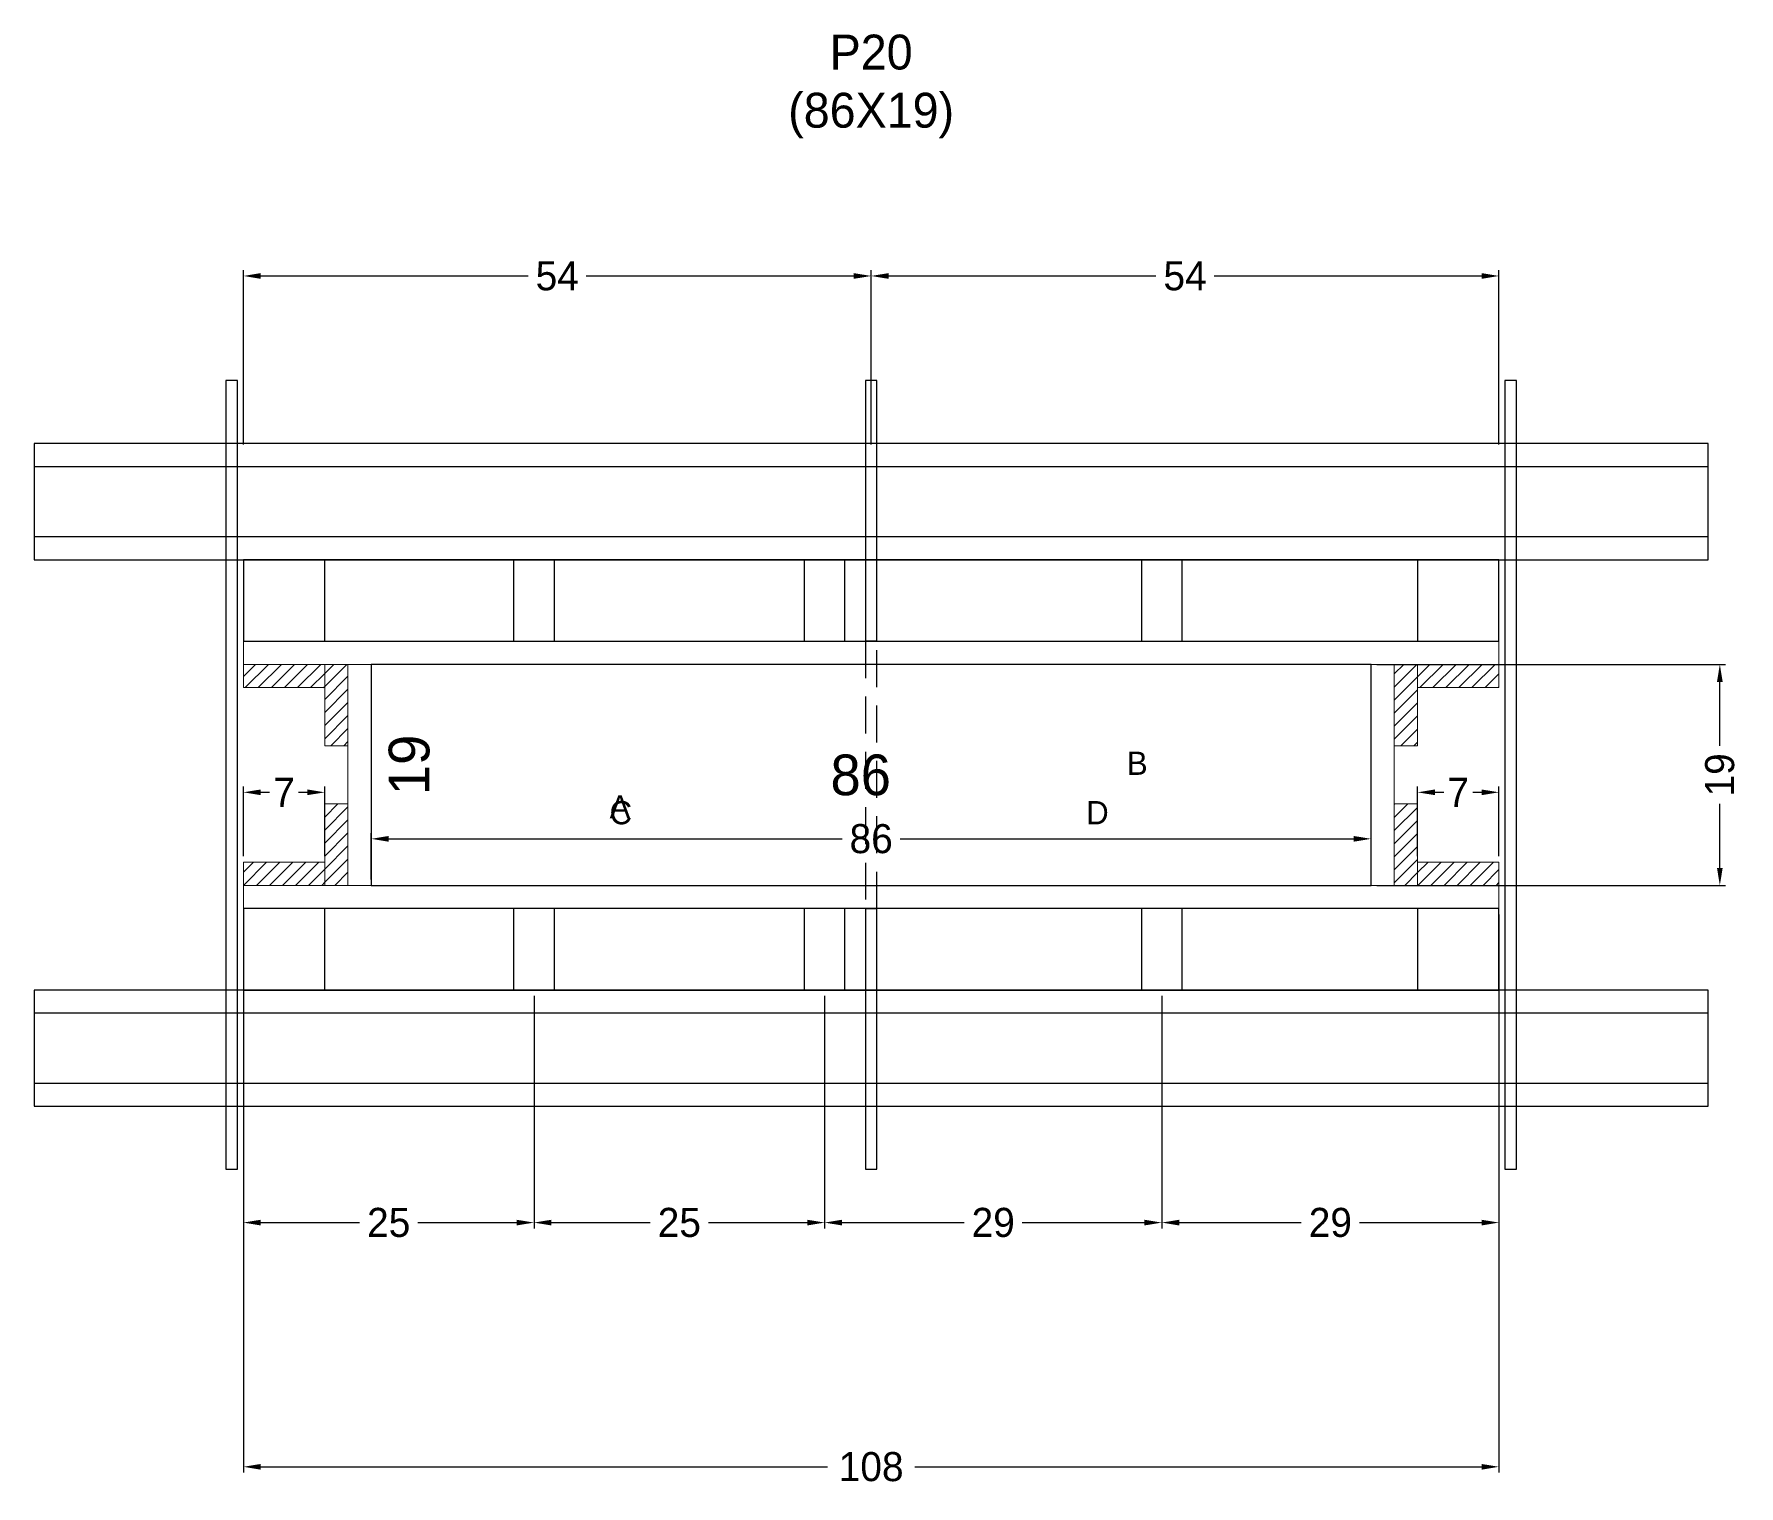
# Model space of a CAD drawing. Header units: centimetres. Extents: x -8500 to 4309, y -490 to 295.
# Drawn here: x -144 to 149.3, y 17.7 to 267.4 of the extents above; entities that cross this region are included whole.
import ezdxf

# ---------------------------------------------------------------- set-up
doc = ezdxf.new("R2010")
doc.units = ezdxf.units.CM
doc.linetypes.add('HIDDEN', pattern=[9.525, 6.35, -3.175])
for name, color, linetype in [('CHAPA', 140, 'Continuous'), ('COTA', 241, 'Continuous'), ('Hachura', 251, 'Continuous'), ('Madeira', 30, 'Continuous'), ('NOMENCLATURA', 7, 'Continuous'), ('Painéis', 200, 'Continuous'), ('Perfil Metálico', 150, 'Continuous'), ('SARRAFO', 251, 'Continuous'), ('TEXTO_GERAL', 7, 'Continuous')]:
    doc.layers.add(name, color=color, linetype=linetype)
doc.dimstyles.new('cotax2', dxfattribs={"dimtxt": 2.5, "dimasz": 1.5, "dimexe": 0.5, "dimexo": 0.5, "dimgap": 0.5, "dimtad": 1, "dimcen": 2.5, "dimazin": 3, "dimtfac": 1, "dimtmove": 0, "dimatfit": 3})
pattern_1 = [(45, (0, 0), (-1.122532, 1.122532), [])]

# ---------------------------------------------------------------- blocks, each defined once
blk = doc.blocks.new('_CLOSEDFILLED')
at = {"color": 0, "linetype": 'BYBLOCK'}
blk.add_solid([(-1, 0.164), (0, 0), (-1, -0.164)], dxfattribs=at)
blk = doc.blocks.new('*D36')
for p, q in [((-108, 116), (-108, 20)), ((108, 116), (108, 20)), ((-105, 21), (-7.5, 21)), ((7.5, 21), (105, 21))]:
    blk.add_line(p, q)
at = {"layer": 'Defpoints'}
for p in [(-108, 117), (108, 117), (-108, 21)]:
    blk.add_point(p, dxfattribs=at)
at = {"layer": 'COTA', "xscale": 3, "yscale": 3, "rotation": 180}
blk.add_blockref('_CLOSEDFILLED', (-108, 21), dxfattribs=at)
at = {"layer": 'COTA', "xscale": 3, "yscale": 3}
blk.add_blockref('_CLOSEDFILLED', (108, 21), dxfattribs=at)
at = {"layer": 'COTA', "insert": (0, 21), "char_height": 5, "attachment_point": 5}
blk.add_mtext('108', dxfattribs=at)
blk = doc.blocks.new('*D37')
for p, q in [((-108, 102), (-108, 62)), ((-58, 102), (-58, 62)), ((-105, 63), (-88, 63)), ((-78, 63), (-61, 63))]:
    blk.add_line(p, q)
at = {"layer": 'Defpoints'}
for p in [(-108, 103), (-58, 103), (-108, 63)]:
    blk.add_point(p, dxfattribs=at)
at = {"layer": 'COTA', "xscale": 3, "yscale": 3, "rotation": 180}
blk.add_blockref('_CLOSEDFILLED', (-108, 63), dxfattribs=at)
at = {"layer": 'COTA', "xscale": 3, "yscale": 3}
blk.add_blockref('_CLOSEDFILLED', (-58, 63), dxfattribs=at)
at = {"layer": 'COTA', "insert": (-83, 63), "char_height": 5, "attachment_point": 5}
blk.add_mtext('25', dxfattribs=at)
blk = doc.blocks.new('*D38')
for p, q in [((-58, 102), (-58, 62)), ((-8, 102), (-8, 62)), ((-55, 63), (-38, 63)), ((-28, 63), (-11, 63))]:
    blk.add_line(p, q)
at = {"layer": 'Defpoints'}
for p in [(-58, 103), (-8, 103), (-58, 63)]:
    blk.add_point(p, dxfattribs=at)
at = {"layer": 'COTA', "xscale": 3, "yscale": 3, "rotation": 180}
blk.add_blockref('_CLOSEDFILLED', (-58, 63), dxfattribs=at)
at = {"layer": 'COTA', "xscale": 3, "yscale": 3}
blk.add_blockref('_CLOSEDFILLED', (-8, 63), dxfattribs=at)
at = {"layer": 'COTA', "insert": (-33, 63), "char_height": 5, "attachment_point": 5}
blk.add_mtext('25', dxfattribs=at)
blk = doc.blocks.new('*D39')
for p, q in [((-8, 102), (-8, 62)), ((50, 102), (50, 62)), ((-5, 63), (16, 63)), ((26, 63), (47, 63))]:
    blk.add_line(p, q)
at = {"layer": 'Defpoints'}
for p in [(-8, 103), (50, 103), (-8, 63)]:
    blk.add_point(p, dxfattribs=at)
at = {"layer": 'COTA', "xscale": 3, "yscale": 3, "rotation": 180}
blk.add_blockref('_CLOSEDFILLED', (-8, 63), dxfattribs=at)
at = {"layer": 'COTA', "xscale": 3, "yscale": 3}
blk.add_blockref('_CLOSEDFILLED', (50, 63), dxfattribs=at)
at = {"layer": 'COTA', "insert": (21, 63), "char_height": 5, "attachment_point": 5}
blk.add_mtext('29', dxfattribs=at)
blk = doc.blocks.new('*D40')
for p, q in [((50, 102), (50, 62)), ((108, 102), (108, 62)), ((53, 63), (74, 63)), ((84, 63), (105, 63))]:
    blk.add_line(p, q)
at = {"layer": 'Defpoints'}
for p in [(50, 103), (108, 103), (50, 63)]:
    blk.add_point(p, dxfattribs=at)
at = {"layer": 'COTA', "xscale": 3, "yscale": 3, "rotation": 180}
blk.add_blockref('_CLOSEDFILLED', (50, 63), dxfattribs=at)
at = {"layer": 'COTA', "xscale": 3, "yscale": 3}
blk.add_blockref('_CLOSEDFILLED', (108, 63), dxfattribs=at)
at = {"layer": 'COTA', "insert": (79, 63), "char_height": 5, "attachment_point": 5}
blk.add_mtext('29', dxfattribs=at)
blk = doc.blocks.new('*D41')
for p, q in [((-86, 122), (-86, 130)), ((86, 122), (86, 130)), ((-83, 129), (-5, 129)), ((5, 129), (83, 129))]:
    blk.add_line(p, q)
at = {"layer": 'Defpoints'}
for p in [(-86, 129), (-86, 121), (86, 121)]:
    blk.add_point(p, dxfattribs=at)
at = {"layer": 'COTA', "xscale": 3, "yscale": 3, "rotation": 180}
blk.add_blockref('_CLOSEDFILLED', (-86, 129), dxfattribs=at)
at = {"layer": 'COTA', "xscale": 3, "yscale": 3}
blk.add_blockref('_CLOSEDFILLED', (86, 129), dxfattribs=at)
at = {"layer": 'COTA', "insert": (0, 129), "char_height": 5, "attachment_point": 5}
blk.add_mtext('86', dxfattribs=at)
blk = doc.blocks.new('*D42')
for p, q in [((87, 159), (147, 159)), ((146, 145), (146, 156)), ((146, 124), (146, 135)), ((87, 121), (147, 121))]:
    blk.add_line(p, q)
at = {"layer": 'Defpoints'}
for p in [(86, 159), (86, 121), (146, 121)]:
    blk.add_point(p, dxfattribs=at)
at = {"layer": 'COTA', "xscale": 3, "yscale": 3}
for p, rotation in [((146, 159), 90), ((146, 121), -90.00000000000001)]:
    blk.add_blockref('_CLOSEDFILLED', p, dxfattribs=dict(at, rotation=rotation))
at = {"layer": 'COTA', "insert": (146, 140), "char_height": 5, "attachment_point": 5, "rotation": 90}
blk.add_mtext('19', dxfattribs=at)
blk = doc.blocks.new('*D43')
for p, q in [((-108, 126), (-108, 138)), ((-94, 126), (-94, 138)), ((-105, 137), (-103.5, 137)), ((-98.5, 137), (-97, 137))]:
    blk.add_line(p, q)
at = {"layer": 'Defpoints'}
for p in [(-108, 137), (-108, 125), (-94, 125)]:
    blk.add_point(p, dxfattribs=at)
at = {"layer": 'COTA', "xscale": 3, "yscale": 3, "rotation": 180}
blk.add_blockref('_CLOSEDFILLED', (-108, 137), dxfattribs=at)
at = {"layer": 'COTA', "xscale": 3, "yscale": 3}
blk.add_blockref('_CLOSEDFILLED', (-94, 137), dxfattribs=at)
at = {"layer": 'COTA', "insert": (-101, 137), "char_height": 5, "attachment_point": 5}
blk.add_mtext('7', dxfattribs=at)
blk = doc.blocks.new('*D44')
for p, q in [((94, 126), (94, 138)), ((108, 126), (108, 138)), ((97, 137), (98.5, 137)), ((103.5, 137), (105, 137))]:
    blk.add_line(p, q)
at = {"layer": 'Defpoints'}
for p in [(94, 137), (94, 125), (108, 125)]:
    blk.add_point(p, dxfattribs=at)
at = {"layer": 'COTA', "xscale": 3, "yscale": 3, "rotation": 180}
blk.add_blockref('_CLOSEDFILLED', (94, 137), dxfattribs=at)
at = {"layer": 'COTA', "xscale": 3, "yscale": 3}
blk.add_blockref('_CLOSEDFILLED', (108, 137), dxfattribs=at)
at = {"layer": 'COTA', "insert": (101, 137), "char_height": 5, "attachment_point": 5}
blk.add_mtext('7', dxfattribs=at)
blk = doc.blocks.new('*D45')
for p, q in [((-108, 196.8), (-108, 226.8)), ((0, 196.8), (0, 226.8)), ((-105, 225.8), (-59, 225.8)), ((-49, 225.8), (-3, 225.8))]:
    blk.add_line(p, q)
at = {"layer": 'Defpoints'}
for p in [(-108, 225.8), (-108, 195.8), (0, 195.8)]:
    blk.add_point(p, dxfattribs=at)
at = {"layer": 'COTA', "xscale": 3, "yscale": 3, "rotation": 180}
blk.add_blockref('_CLOSEDFILLED', (-108, 225.8), dxfattribs=at)
at = {"layer": 'COTA', "xscale": 3, "yscale": 3}
blk.add_blockref('_CLOSEDFILLED', (0, 225.8), dxfattribs=at)
at = {"layer": 'COTA', "insert": (-54, 225.8), "char_height": 5, "attachment_point": 5}
blk.add_mtext('54', dxfattribs=at)
blk = doc.blocks.new('*D46')
for p, q in [((0, 196.8), (0, 226.8)), ((108, 196.8), (108, 226.8)), ((3, 225.8), (49, 225.8)), ((59, 225.8), (105, 225.8))]:
    blk.add_line(p, q)
at = {"layer": 'Defpoints'}
for p in [(0, 225.8), (0, 195.8), (108, 195.8)]:
    blk.add_point(p, dxfattribs=at)
at = {"layer": 'COTA', "xscale": 3, "yscale": 3, "rotation": 180}
blk.add_blockref('_CLOSEDFILLED', (0, 225.8), dxfattribs=at)
at = {"layer": 'COTA', "xscale": 3, "yscale": 3}
blk.add_blockref('_CLOSEDFILLED', (108, 225.8), dxfattribs=at)
at = {"layer": 'COTA', "insert": (54, 225.8), "char_height": 5, "attachment_point": 5}
blk.add_mtext('54', dxfattribs=at)

msp = doc.modelspace()

# ---------------------------------------------------------------- hatches: boundary and pattern name
at = {"layer": 'Hachura'}
h = msp.add_hatch(dxfattribs=at)
h.set_pattern_fill('ANSI31')
h.set_pattern_definition(pattern_1)
h.paths.add_polyline_path([(-108, 155), (-94, 155), (-94, 159), (-108, 159)])
h = msp.add_hatch(dxfattribs=at)
h.set_pattern_fill('ANSI31')
h.set_pattern_definition(pattern_1)
h.paths.add_polyline_path([(-94, 145), (-90, 145), (-90, 159), (-94, 159)])
h = msp.add_hatch(dxfattribs=at)
h.set_pattern_fill('ANSI31')
h.set_pattern_definition(pattern_1)
h.paths.add_polyline_path([(90, 145), (94, 145), (94, 159), (90, 159)])
h = msp.add_hatch(dxfattribs=at)
h.set_pattern_fill('ANSI31')
h.set_pattern_definition(pattern_1)
h.paths.add_polyline_path([(94, 155), (108, 155), (108, 159), (94, 159)])
h = msp.add_hatch(dxfattribs=at)
h.set_pattern_fill('ANSI31')
h.set_pattern_definition(pattern_1)
h.paths.add_polyline_path([(-94, 121), (-90, 121), (-90, 135), (-94, 135)])
h = msp.add_hatch(dxfattribs=at)
h.set_pattern_fill('ANSI31')
h.set_pattern_definition(pattern_1)
h.paths.add_polyline_path([(90, 121), (94, 121), (94, 135), (90, 135)])
h = msp.add_hatch(dxfattribs=at)
h.set_pattern_fill('ANSI31')
h.set_pattern_definition(pattern_1)
h.paths.add_polyline_path([(-108, 121), (-94, 121), (-94, 125), (-108, 125)])
h = msp.add_hatch(dxfattribs=at)
h.set_pattern_fill('ANSI31')
h.set_pattern_definition(pattern_1)
h.paths.add_polyline_path([(94, 121), (108, 121), (108, 125), (94, 125)])

# ---------------------------------------------------------------- linework, layer by layer
at = {"layer": 'CHAPA', "lineweight": 18}
for points in [[(-108, 159), (108, 159), (108, 163), (-108, 163)], [(-108, 159), (108, 159), (108, 163), (-108, 163)], [(-90, 121), (-86, 121), (-86, 159), (-90, 159)], [(-90, 121), (-86, 121), (-86, 159), (-90, 159)], [(86, 121), (90, 121), (90, 159), (86, 159)], [(86, 121), (90, 121), (90, 159), (86, 159)], [(-108, 117), (108, 117), (108, 121), (-108, 121)], [(-108, 117), (108, 117), (108, 121), (-108, 121)]]:
    msp.add_lwpolyline(points, close=True, dxfattribs=at)
at = {"layer": 'Hachura'}
for points in [[(-111, 72.2), (-109, 72.2), (-109, 207.8), (-111, 207.8)], [(-1, 163), (1, 163), (1, 207.8), (-1, 207.8)], [(109, 72.2), (111, 72.2), (111, 207.8), (109, 207.8)], [(-1, 72.2), (1, 72.2), (1, 117), (-1, 117)]]:
    msp.add_lwpolyline(points, close=True, dxfattribs=at)
at = {"layer": 'Hachura', "linetype": 'HIDDEN'}
msp.add_lwpolyline([(-1, 117), (1, 117), (1, 163), (-1, 163)], close=True, dxfattribs=at)
at = {"layer": 'Madeira', "color": 126}
for points in [[(-108, 163), (108, 163), (108, 177), (-108, 177)], [(-108, 163), (-94, 163), (-94, 177), (-108, 177)], [(-61.5, 163), (-54.5, 163), (-54.5, 177), (-61.5, 177)], [(-11.5, 163), (-4.5, 163), (-4.5, 177), (-11.5, 177)], [(46.5, 163), (53.5, 163), (53.5, 177), (46.5, 177)], [(94, 163), (108, 163), (108, 177), (94, 177)], [(-108, 103), (108, 103), (108, 117), (-108, 117)], [(-108, 103), (-94, 103), (-94, 117), (-108, 117)], [(-61.5, 103), (-54.5, 103), (-54.5, 117), (-61.5, 117)], [(-11.5, 103), (-4.5, 103), (-4.5, 117), (-11.5, 117)], [(46.5, 103), (53.5, 103), (53.5, 117), (46.5, 117)], [(94, 103), (108, 103), (108, 117), (94, 117)]]:
    msp.add_lwpolyline(points, close=True, dxfattribs=at)
at = {"layer": 'Painéis'}
msp.add_lwpolyline([(-86, 121), (86, 121), (86, 159), (-86, 159)], close=True, dxfattribs=at)
at = {"layer": 'Perfil Metálico', "color": 224}
for points in [[(-144, 177), (144, 177), (144, 197), (-144, 197)], [(-144, 181), (144, 181), (144, 193), (-144, 193)], [(-144, 83), (144, 83), (144, 103), (-144, 103)], [(-144, 87), (144, 87), (144, 99), (-144, 99)]]:
    msp.add_lwpolyline(points, close=True, dxfattribs=at)
at = {"layer": 'SARRAFO', "color": 251, "lineweight": 13}
for points in [[(-108, 155), (-94, 155), (-94, 159), (-108, 159)], [(-94, 145), (-90, 145), (-90, 159), (-94, 159)], [(90, 145), (94, 145), (94, 159), (90, 159)], [(94, 155), (108, 155), (108, 159), (94, 159)], [(-94, 121), (-90, 121), (-90, 135), (-94, 135)], [(90, 121), (94, 121), (94, 135), (90, 135)], [(-108, 121), (-94, 121), (-94, 125), (-108, 125)], [(94, 121), (108, 121), (108, 125), (94, 125)]]:
    msp.add_lwpolyline(points, close=True, dxfattribs=at)

# ---------------------------------------------------------------- texts
at = {"layer": 'COTA'}
msp.add_text('19', height=7, rotation=90, dxfattribs=at).set_placement((-76, 136.5))
msp.add_text('86', height=7, dxfattribs=at).set_placement((-7, 136.5))
at = {"layer": 'NOMENCLATURA', "insert": (0, 249.5), "char_height": 6, "attachment_point": 8}
msp.add_mtext('P20\\P(86X19)', dxfattribs=at)
at = {"layer": 'TEXTO_GERAL'}
for s, p in [('B', (44, 140)), ('A', (-45, 132.5)), ('C', (-45, 131.5)), ('D', (37, 131.5))]:
    msp.add_text(s, height=4, dxfattribs=at).set_placement(p)

# ---------------------------------------------------------------- dimensions: what is measured, and where the dimension line sits
at = {"layer": 'COTA'}
for base, p1, p2, picture, middle in [((-108, 225.8), (-108, 195.8), (0, 195.8), '*D45', (-54, 225.8)), ((0, 225.8), (0, 195.8), (108, 195.8), '*D46', (54, 225.8)), ((-108, 137), (-108, 125), (-94, 125), '*D43', (-101, 137)), ((94, 137), (94, 125), (108, 125), '*D44', (101, 137)), ((-86, 129), (-86, 121), (86, 121), '*D41', (0, 129)), ((-108, 21), (-108, 117), (108, 117), '*D36', (0, 21))]:
    dim = msp.add_linear_dim(base=base, p1=p1, p2=p2, dimstyle='cotax2', dxfattribs=at)
    dim.commit()
    dim.dimension.update_dxf_attribs({"geometry": picture, "text_midpoint": middle})
dim = msp.add_linear_dim(base=(146, 121), p1=(86, 121), p2=(86, 159), angle=90, dimstyle='cotax2', dxfattribs=at)
dim.commit()
dim.dimension.update_dxf_attribs({"geometry": '*D42', "text_midpoint": (146, 140)})
for base, p1, p2, text, picture, middle in [((-108, 63), (-108, 103), (-58, 103), '25', '*D37', (-83, 63)), ((-58, 63), (-58, 103), (-8, 103), '25', '*D38', (-33, 63)), ((-8, 63), (-8, 103), (50, 103), '29', '*D39', (21, 63)), ((50, 63), (50, 103), (108, 103), '29', '*D40', (79, 63))]:
    dim = msp.add_linear_dim(base=base, p1=p1, p2=p2, text=text, dimstyle='cotax2', dxfattribs=at)
    dim.commit()
    dim.dimension.update_dxf_attribs({"geometry": picture, "text_midpoint": middle})

doc.saveas('drawing.dxf')
